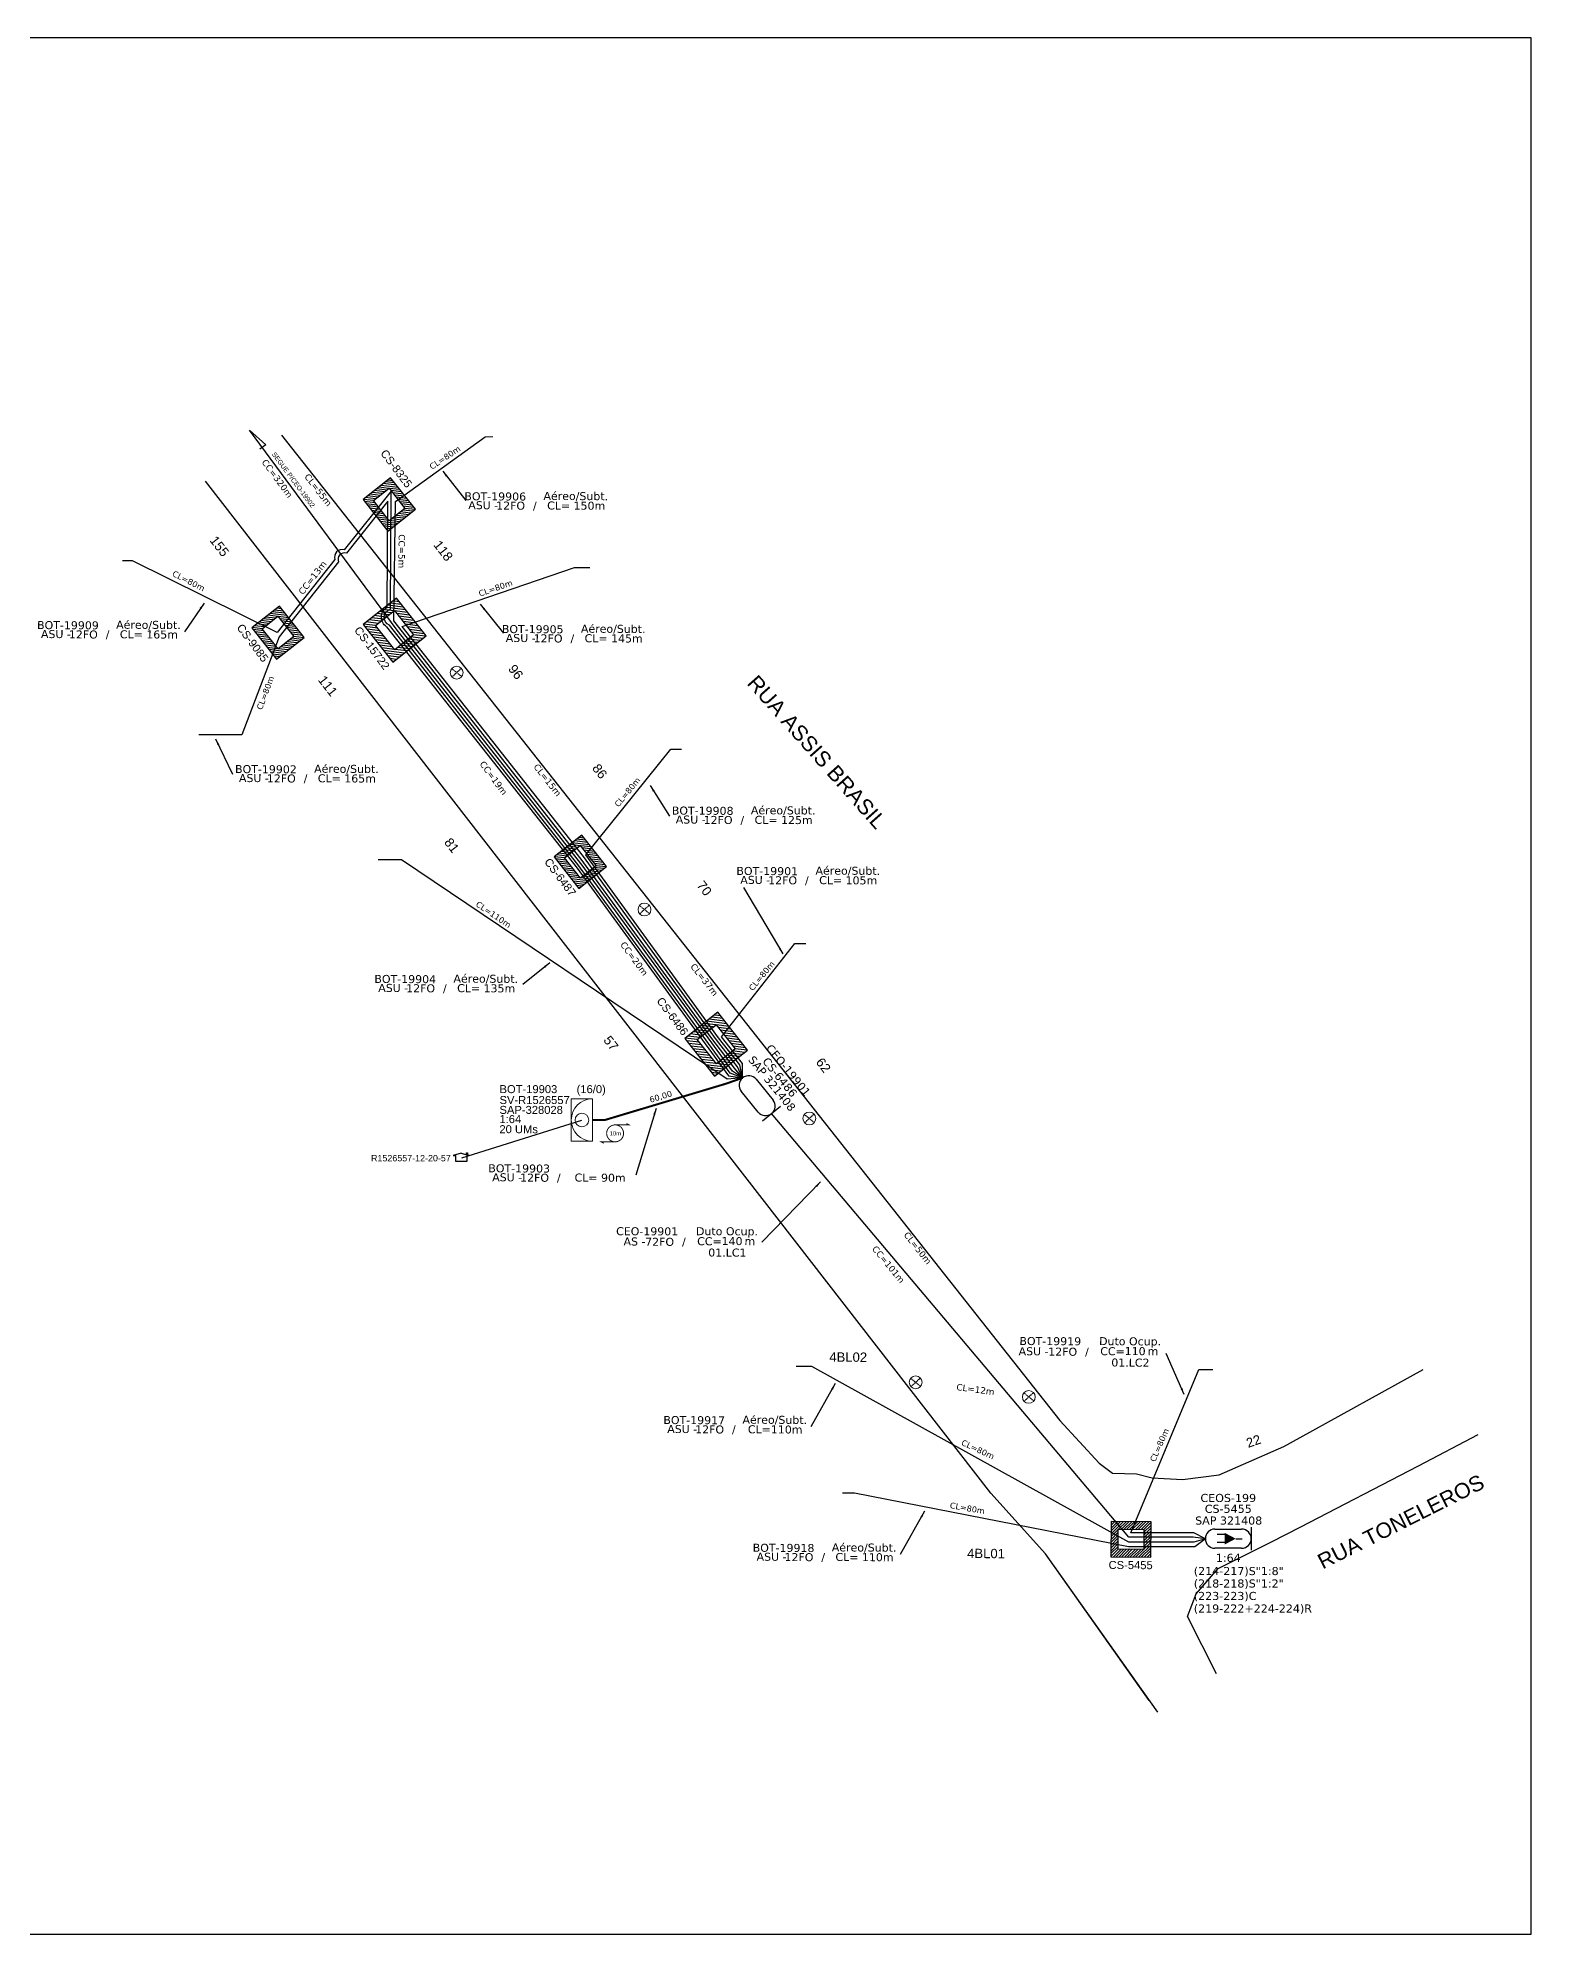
# Model space of a CAD drawing. Header units: metres. Extents: x -1286 to 455, y -500 to 94.
# Drawn here: x -913 to -445, y -500 to 94 of the extents above; entities that cross this region are included whole.
import ezdxf
from ezdxf.enums import TextEntityAlignment as Align

# ---------------------------------------------------------------- set-up
doc = ezdxf.new("R2010")
doc.units = ezdxf.units.M
doc.linetypes.add('PHANTOM2', pattern=[1.25, 0.625, -0.125, 0.125, -0.125, 0.125, -0.125])
for name, color, linetype in [('10.1-Caixas Subterrâneas', 5, 'Continuous'), ('20.4-CEOS', 1, 'Continuous'), ('20.5-CEO', 1, 'Continuous'), ('CAP a instalar', 1, 'Continuous'), ('DUVIDAS', 252, 'Continuous'), ('Folga', 1, 'Continuous'), ('label_cabos', 7, 'Continuous'), ('Legenda', 1, 'Continuous'), ('MUB', 252, 'Continuous'), ('surveys', 7, 'Continuous'), ('surveys legendas', 7, 'Continuous')]:
    doc.layers.add(name, color=color, linetype=linetype)
for name, color, linetype, lineweight in [('10.4-Postes', 1, 'Continuous', 0), ("20.0-LEGENDA DOS CDO'S", 1, 'Continuous', 0), ('20.1-CDO_INTERIOR', 1, 'Continuous', 0)]:
    doc.layers.add(name, color=color, linetype=linetype, lineweight=lineweight)
doc.layers.add('Comprimeto de lance', color=7, linetype='Continuous', true_color=0xf7f7f7)
doc.layers.add('DROP DE CLIENTE', color=140, linetype='Continuous', plot=False)
doc.layers.add('EXTRA', color=50, linetype='Continuous', plot=False)
doc.styles.add('ARIAL', font='arial.ttf')
doc.styles.add('siredit', font='verdana.ttf')
doc.linetypes.add('FENCELINE1', pattern='A,0.25,-0.1,[133,ltypeshp.shx,S=0.1,R=0,X=-0.1,Y=0],-0.1,1', length=1.45)
doc.dimstyles.new('CC', dxfattribs={"dimtxt": 0.8, "dimasz": 2, "dimexe": 0.18, "dimexo": 0.0625, "dimgap": 0.09, "dimtad": 0, "dimdec": 0, "dimrnd": 1, "dimzin": 0, "dimdsep": 46, "dimtxsty": 'siredit', "dimblk": 'NONE', "dimcen": 0, "dimse1": 1, "dimse2": 1, "dimsd1": 1, "dimsd2": 1, "dimclrt": 7, "dimadec": 0, "dimazin": 0, "dimtfac": 1, "dimtdec": 0, "dimtofl": 0, "dimtmove": 0, "dimatfit": 3, "dimfxl": 0, "dimtolj": 1, "dimtzin": 0, "dimarcsym": 0})

# ---------------------------------------------------------------- blocks, each defined once
blk = doc.blocks.new('*X14')
at = {"color": 0, "linetype": 'Continuous'}
for p, q in [((-1.25, 0.34099), (-0.49099, 1.1)), ((-1.25, 0.517767), (-0.667767, 1.1)), ((-1.25, 0.694544), (-0.844544, 1.1)), ((-1.25, 0.87132), (-1.02132, 1.1)), ((-1.25, 1.048097), (-1.198097, 1.1)), ((-0.789214, 0.625), (-0.314214, 1.1)), ((-0.612437, 0.625), (-0.137437, 1.1)), ((-0.43566, 0.625), (0.03934, 1.1)), ((-0.258883, 0.625), (0.216117, 1.1)), ((-0.082107, 0.625), (0.392893, 1.1)), ((0.09467, 0.625), (0.56967, 1.1)), ((0.271447, 0.625), (0.746447, 1.1)), ((0.448223, 0.625), (0.923223, 1.1)), ((0.625, 0.625), (1.1, 1.1)), ((0.801777, 0.625), (1.25, 1.073223)), ((-1.25, 0.164214), (-0.8035, 0.610714)), ((-1.25, -0.012563), (-0.8035, 0.433937)), ((-1.25, -0.18934), (-0.8035, 0.25716)), ((-1.25, -0.366117), (-0.8035, 0.080383)), ((0.8035, 0.449947), (1.25, 0.896447)), ((0.8035, 0.27317), (1.25, 0.71967)), ((0.8035, 0.096393), (1.25, 0.542893)), ((0.8035, -0.080383), (1.25, 0.366117)), ((0.8035, -0.25716), (1.25, 0.18934)), ((0.8035, -0.433937), (1.25, 0.012563)), ((-1.25, -0.542893), (-0.8035, -0.096393)), ((-1.25, -0.71967), (-0.8035, -0.27317)), ((-1.25, -0.896447), (-0.8035, -0.449947)), ((-1.25, -1.073223), (-0.801777, -0.625)), ((-1.1, -1.1), (-0.625, -0.625)), ((-0.923223, -1.1), (-0.448223, -0.625)), ((-0.746447, -1.1), (-0.271447, -0.625)), ((-0.56967, -1.1), (-0.09467, -0.625)), ((-0.392893, -1.1), (0.082107, -0.625)), ((-0.216117, -1.1), (0.258883, -0.625)), ((-0.03934, -1.1), (0.43566, -0.625)), ((0.137437, -1.1), (0.612437, -0.625)), ((0.314214, -1.1), (0.789214, -0.625)), ((0.49099, -1.1), (1.25, -0.34099)), ((0.667767, -1.1), (1.25, -0.517767)), ((0.8035, -0.610714), (1.25, -0.164214)), ((0.844544, -1.1), (1.25, -0.694544)), ((1.02132, -1.1), (1.25, -0.87132)), ((1.198097, -1.1), (1.25, -1.048097))]:
    blk.add_line(p, q, dxfattribs=at)
blk = doc.blocks.new('MANHOLE_MQ')
at = {"color": 0, "linetype": 'Continuous'}
for p, q in [((0.00000623, 0.00000569), (-0.00000627, 0.00000569)), ((-0.00000627, 0.00000569), (-0.00000627, -0.00000531)), ((0.00000623, -0.00000531), (0.00000623, 0.00000569)), ((-0.00000404, 0.00000331), (0.00000399, 0.00000331)), ((-0.00000404, -0.00000294), (-0.00000404, 0.00000331)), ((0.00000399, 0.00000331), (0.00000399, -0.00000294)), ((0.00000399, -0.00000294), (-0.00000404, -0.00000294)), ((0.00000399, -0.00000294), (0.00000399, -0.00000294)), ((-0.00000627, -0.00000531), (0.00000623, -0.00000531))]:
    blk.add_line(p, q, dxfattribs=at)
at = {"color": 0, "linetype": 'Continuous', "xscale": 5e-06, "yscale": 5e-06, "zscale": 1e-05}
blk.add_blockref('*X14', (-0.00000002, 0.00000019), dxfattribs=at)
blk = doc.blocks.new('_None')
blk = doc.blocks.new('LEGENDA DOS CABOS')
at = {"layer": 'EXTRA', "color": 0, "style": 'siredit'}
for tag, p in [('ID', (4.6, 0.97)), ('XX', (9.03, 0.97))]:
    blk.add_attdef(tag, text='', height=0.48, rotation=359.69, dxfattribs=at).set_placement(p, align=Align.MIDDLE_CENTER)
at = {"layer": 'Legenda', "color": 0, "style": 'siredit'}
for tag, p in [('TIPO_CABO', (1.31, 0)), ('CABO', (4.69, -0.05)), ('/', (6.81, -0.05)), ('METROS', (10.03, -0.05))]:
    blk.add_attdef(tag, text='', height=0.8, rotation=359.69, dxfattribs=at).set_placement(p, align=Align.MIDDLE_CENTER)
blk = doc.blocks.new('Inst CB DT OCUP CFOA-SM-ASU-120-S-12')
at = {"layer": 'label_cabos', "color": 0, "style": 'siredit'}
for tag, flags, p in [('ID_ATIVIDADE', 3, (1.31, 2.67)), ('FATOR', 1, (11.56, 2.55))]:
    blk.add_attdef(tag, text='', height=1, rotation=359.69, dxfattribs=dict(at, flags=flags)).set_placement(p, align=Align.MIDDLE_CENTER)
for tag, p in [('TIPO_CABO', (1.26, 0)), ('DESTINO_CABO', (3.13, 1.26)), ('CABO', (4.69, -0.05)), ('/', (7.71, -0.05)), ('LANCE', (10.91, 0)), ('TIPO_CABO', (13.11, 1.24)), ('UND', (15.96, 0)), ('FID', (13.15, -1.41))]:
    blk.add_attdef(tag, text='', height=1, rotation=359.69, dxfattribs=at).set_placement(p, align=Align.MIDDLE_CENTER)
blk.add_attdef('QTDE', (12.43, -0.47), '', height=1, rotation=359.69, dxfattribs=at)
blk = doc.blocks.new('Inst CB DT OCUP CFOA-SM-AS-80-TS-72')
at = {"layer": 'label_cabos', "color": 0, "style": 'siredit'}
for tag, flags, p in [('ID_ATIVIDADE', 3, (1.31, 2.67)), ('FATOR', 1, (11.56, 2.55))]:
    blk.add_attdef(tag, text='', height=1, rotation=359.69, dxfattribs=dict(at, flags=flags)).set_placement(p, align=Align.MIDDLE_CENTER)
for tag, p in [('TIPO_CABO', (1.76, 0)), ('DESTINO_CABO', (3.13, 1.26)), ('CABO', (4.69, -0.05)), ('/', (7.71, -0.05)), ('LANCE', (10.91, 0)), ('TIPO_CABO', (13.11, 1.24)), ('UND', (15.96, 0)), ('FID', (13.15, -1.41))]:
    blk.add_attdef(tag, text='', height=1, rotation=359.69, dxfattribs=at).set_placement(p, align=Align.MIDDLE_CENTER)
blk.add_attdef('QTDE', (12.43, -0.47), '', height=1, rotation=359.69, dxfattribs=at)
blk = doc.blocks.new('A$C07E14978')
at = {"layer": 'Folga', "color": 0, "const_width": 0.146}
blk.add_lwpolyline([(2.23, 2.92, 1.000012), (2.23, 0.28, 0.999978)], format="xyb", close=True, dxfattribs=at)
at = {"layer": 'Folga', "color": 0, "const_width": 0.137}
for points in [[(2.23, 2.92), (4.42, 2.92), (3.98, 3.13)], [(2.23, 0.28), (0.03, 0.28), (0.47, 0.06)]]:
    blk.add_lwpolyline(points, dxfattribs=at)
at = {"layer": 'Folga', "color": 0}
blk.add_text('10m', height=0.659, dxfattribs=at).set_placement((1.38, 1.27))

msp = doc.modelspace()

# ---------------------------------------------------------------- linework, layer by layer
msp.add_lwpolyline([(-1286.07, -499.81), (-445.07, -499.81), (-445.07, 94.19), (-1286.07, 94.19)], close=True)
at = {"layer": '10.4-Postes', "color": 1, "linetype": 'PHANTOM2'}
for points in [[(-783.24, -103.36), (-780.12, -105.89)], [(-780.21, -103.26), (-783.15, -105.99)], [(-724.42, -177.59), (-721.3, -180.12)], [(-721.39, -177.49), (-724.33, -180.21)], [(-672.79, -243.05), (-669.68, -245.58)], [(-669.76, -242.95), (-672.71, -245.68)], [(-639.47, -325.7), (-636.36, -328.23)], [(-636.44, -325.6), (-639.39, -328.33)], [(-604, -330.27), (-600.88, -332.8)], [(-600.97, -330.17), (-603.91, -332.9)]]:
    msp.add_lwpolyline(points, dxfattribs=at)
at = {"layer": '10.4-Postes', "color": 1}
for centre in [(-781.68, -104.63), (-722.86, -178.85), (-671.23, -244.31), (-637.91, -326.96), (-602.44, -331.53)]:
    msp.add_circle(centre, 2.01, dxfattribs=at)
at = {"layer": '20.1-CDO_INTERIOR', "color": 1, "lineweight": 18}
msp.add_lwpolyline([(-745.79, -251.45), (-745.8, -238.14), (-739.14, -238.13), (-739.13, -251.45)], close=True, dxfattribs=at)
msp.add_circle((-742.47, -244.79), 2.13, dxfattribs=at)
msp.add_arc((-739.14, -244.79), 6.66, 90.02759, 270.02759, dxfattribs=at)
at = {"layer": '20.4-CEOS', "color": 5}
for p, q in [((-544.13, -372.95), (-535.75, -372.95)), ((-535.75, -378.92), (-544.13, -378.92))]:
    msp.add_line(p, q, dxfattribs=at)
msp.add_lwpolyline([(-537.62, -375.94, 0, 3.69, 0), (-541.08, -375.94, 3.69, 3.69, 0)], format="xyseb", dxfattribs=at)
for points in [[(-532.76, -372.34), (-532.76, -379.54)], [(-540.93, -374.64), (-543.47, -374.64)], [(-540.93, -377.12), (-543.47, -377.12)], [(-537.62, -375.94), (-535.61, -375.94)]]:
    msp.add_lwpolyline(points, dxfattribs=at)
for centre, start, end in [((-544.13, -375.94), 90, 270), ((-535.75, -375.94), 270, 90)]:
    msp.add_arc(centre, 2.99, start, end, dxfattribs=at)
at = {"layer": '20.5-CEO', "color": 5}
for p, q in [((-687.24, -242.32), (-692.54, -235.79)), ((-687.88, -232.01), (-682.58, -238.54))]:
    msp.add_line(p, q, dxfattribs=at)
msp.add_lwpolyline([(-685.83, -245.04), (-680.21, -240.48)], dxfattribs=at)
for centre, start, end in [((-690.21, -233.9), 39.05657, 219.05657), ((-684.91, -240.43), 219.05657, 39.05657)]:
    msp.add_arc(centre, 3, start, end, dxfattribs=at)
at = {"layer": 'CAP a instalar', "color": 7, "linetype": 'FENCELINE1', "ltscale": 8}
for points in [[(-692.12, -231.55), (-695.24, -229.47), (-742.43, -164.97), (-800.35, -91.33), (-846.58, -28.65), (-841.5, -33.27), (-843.35, -34.62)], [(-692.1, -231.57), (-694.67, -228.57), (-701.76, -219.23), (-742.66, -163.06), (-801.39, -88.41), (-800.85, -50.98), (-772.82, -30.74), (-770.33, -30.67)], [(-819.87, -69.19), (-837.9, -92.08), (-883.32, -69.61), (-886.38, -69.61)], [(-818.7, -69.92), (-837.28, -93.42), (-849, -124.12), (-862.54, -124.12)], [(-692.1, -231.57), (-693.75, -228.11), (-700.34, -219.65), (-742.01, -162.28), (-798.83, -90.18), (-744.83, -71.73), (-740, -71.73)], [(-803.67, -90.26), (-743.91, -165.93), (-696.53, -230.93), (-692.1, -231.57)], [(-692.12, -231.56), (-695.98, -230.07), (-743.72, -164.75), (-802.72, -89.74)], [(-692.1, -231.54), (-696.93, -232), (-798.96, -163.31), (-806.33, -163.31)], [(-547.11, -375.94), (-550.7, -376.99), (-571.09, -376.99), (-670.43, -321.98), (-675.32, -321.98)], [(-547.11, -375.94), (-550.71, -374.07), (-570.46, -374.07), (-549.18, -322.99), (-544.73, -322.99)], [(-547.11, -375.94), (-550.4, -378.49), (-571.25, -378.49), (-657.1, -361.7), (-660.8, -361.7)]]:
    msp.add_lwpolyline(points, dxfattribs=at)
for points in [[(-802.72, -89.74, -0.726124), (-802.44, -84.77), (-802.24, -47.83), (-816.98, -66.13, 0.58724), (-819.87, -69.19)], [(-803.67, -90.26, -0.555049), (-803.53, -84.14), (-803.32, -50.9), (-816.23, -67.23, 0.659279), (-818.7, -69.92)]]:
    msp.add_lwpolyline(points, format="xyb", dxfattribs=at)
at = {"layer": 'CAP a instalar', "color": 7, "linetype": 'FENCELINE1', "ltscale": 5}
for points in [[(-692.1, -231.57), (-693.02, -227.48), (-699.65, -219.02), (-741.27, -161.72), (-714.56, -128.62), (-711.31, -128.63)], [(-692.1, -231.57), (-692.15, -227.08), (-698.72, -218.69), (-675.79, -189.45), (-672.27, -189.45)]]:
    msp.add_lwpolyline(points, dxfattribs=at)
at = {"layer": 'CAP a instalar', "color": 1, "linetype": 'FENCELINE1', "ltscale": 5, "const_width": 0.637}
msp.add_lwpolyline([(-692.1, -231.57), (-697.19, -233.37), (-735.28, -244.79), (-739.14, -244.79)], dxfattribs=at)
at = {"layer": 'CAP a instalar', "color": 5, "linetype": 'FENCELINE1', "ltscale": 8}
msp.add_lwpolyline([(-547.11, -375.94), (-550.9, -375.48), (-571.09, -375.48), (-683.02, -242.76), (-683.02, -242.76)], dxfattribs=at)
at = {"layer": 'DROP DE CLIENTE'}
msp.add_lwpolyline([(-780.05, -256.64), (-742.47, -244.79)], dxfattribs=at)
at = {"layer": 'DUVIDAS'}
for points in [[(-836.63, -30.2), (-592.75, -338.95), (-580.4, -352.31), (-576.2, -355.47), (-568.74, -355.66), (-563.82, -356.84), (-554.31, -357.39), (-542.84, -355.89), (-522.51, -347.06), (-517.42, -344.26)], [(-836.63, -30.2), (-592.75, -338.95), (-580.4, -352.31), (-576.2, -355.47), (-568.74, -355.66), (-563.82, -356.84), (-554.31, -357.39), (-542.84, -355.89), (-522.51, -347.06), (-517.42, -344.26)], [(-564.7, -426.6), (-597.18, -380.68), (-614.32, -361.66), (-860.45, -44.71)], [(-517.42, -344.26), (-478.83, -322.97)], [(-517.42, -372.33), (-480.31, -353.09), (-461.62, -343.35)]]:
    msp.add_lwpolyline(points, dxfattribs=at)
at = {"layer": 'MUB'}
for points in [[(-562.06, -430.33), (-597.18, -380.68), (-614.32, -361.66), (-860.45, -44.71)], [(-517.42, -344.26), (-478.83, -322.97)], [(-517.42, -372.33), (-480.31, -353.09), (-461.62, -343.35)], [(-543.59, -418.23), (-552.68, -400.36), (-550.01, -393.23), (-543.13, -385.31), (-526.19, -376.87), (-517.42, -372.33)]]:
    msp.add_lwpolyline(points, dxfattribs=at)
at = {"layer": 'surveys'}
for p, q in [((-780.26, -255.21), (-782.78, -255.94)), ((-780.26, -255.21), (-777.75, -255.94)), ((-778.58, -255.1), (-778.31, -255.1)), ((-778.58, -255.69), (-778.58, -255.1)), ((-778.31, -255.1), (-778.31, -255.76)), ((-782.78, -255.94), (-781.99, -255.94)), ((-781.99, -257.74), (-781.99, -255.95)), ((-778.54, -257.74), (-781.99, -257.74)), ((-777.75, -255.94), (-778.54, -255.94)), ((-778.54, -255.94), (-778.54, -257.74))]:
    msp.add_line(p, q, dxfattribs=at)

# ---------------------------------------------------------------- block references
at = {"layer": '10.1-Caixas Subterrâneas', "color": 30}
for p, xscale, yscale, zscale, rotation in [((-802.71, -51.83), 1001840.708994858, 1001840.708994856, 1001840.708994856, 128.2069484367488), ((-800.99, -91.17), 1202208.850793828, 1202208.850793828, 1202208.850793828, 128.2069484367488), ((-837.55, -91.96), 1001840.708994858, 1001840.708994856, 1001840.708994856, 128.2069484367488), ((-742.83, -163.77), 1001840.708994858, 1001840.708994856, 1001840.708994856, 128.2069484367488), ((-700.21, -220.88), 1202208.850793828, 1202208.850793828, 1202208.850793828, 128.2069484367488), ((-570.42, -375.95), 1001840.708994857, 1001840.708994856, 1001840.708994856, 179.6335152884047)]:
    msp.add_blockref('MANHOLE_MQ', p, dxfattribs=dict(at, xscale=xscale, yscale=yscale, zscale=zscale, rotation=rotation))
at = {"layer": 'Folga', "xscale": 2.006958307478562, "yscale": 2.006958307478562, "zscale": 2.006958307478562}
msp.add_blockref('A$C07E14978', (-736.53, -252.18), dxfattribs=at)
at = {"layer": 'label_cabos', "color": 0, "lineweight": 0}
ref = msp.add_blockref('LEGENDA DOS CABOS', (-780.25, -53.51), dxfattribs=dict(at, xscale=2.5062656641604, yscale=2.5062656641604, zscale=2.5062656641604))
ref.add_attrib('ID', 'BOT-19906', dxfattribs={"color": 0, "height": 2.506, "rotation": 359.69001, "style": 'siredit'}).set_placement((-769.62, -49.43), align=Align.MIDDLE_CENTER)
ref.add_attrib('CABO', '12FO', dxfattribs={"color": 0, "height": 2.506, "rotation": 359.69001, "style": 'siredit'}).set_placement((-764.8, -52.32), align=Align.MIDDLE_CENTER)
ref.add_attrib('METROS', 'CL= 150m', dxfattribs={"color": 0, "height": 2.506, "rotation": 359.69001, "style": 'siredit'}).set_placement((-744.26, -52.32), align=Align.MIDDLE_CENTER)
ref.add_attrib('XX', 'Aéreo/Subt.', dxfattribs={"color": 0, "height": 2.5063, "rotation": 359.69001, "style": 'siredit'}).set_placement((-744.39, -49.32), align=Align.MIDDLE_CENTER)
ref.add_attrib('/', '/', dxfattribs={"color": 0, "height": 2.51, "rotation": 359.69001, "style": 'siredit'}).set_placement((-757.21, -52.32), align=Align.MIDDLE_CENTER)
ref.add_attrib('TIPO_CABO', 'ASU -', dxfattribs={"color": 0, "height": 2.506, "rotation": 359.69001, "style": 'siredit'}).set_placement((-773.38, -52.2), align=Align.MIDDLE_CENTER)
ref = msp.add_blockref('LEGENDA DOS CABOS', (-914.13, -93.86), dxfattribs=dict(at, xscale=2.5062656641604, yscale=2.5062656641604, zscale=2.5062656641604))
ref.add_attrib('ID', 'BOT-19909', dxfattribs={"color": 0, "height": 2.506, "rotation": 359.69001, "style": 'siredit'}).set_placement((-903.5, -89.78), align=Align.MIDDLE_CENTER)
ref.add_attrib('CABO', '12FO', dxfattribs={"color": 0, "height": 2.506, "rotation": 359.69001, "style": 'siredit'}).set_placement((-898.68, -92.67), align=Align.MIDDLE_CENTER)
ref.add_attrib('METROS', 'CL= 165m', dxfattribs={"color": 0, "height": 2.506, "rotation": 359.69001, "style": 'siredit'}).set_placement((-878.14, -92.67), align=Align.MIDDLE_CENTER)
ref.add_attrib('XX', 'Aéreo/Subt.', dxfattribs={"color": 0, "height": 2.5063, "rotation": 359.69001, "style": 'siredit'}).set_placement((-878.27, -89.67), align=Align.MIDDLE_CENTER)
ref.add_attrib('/', '/', dxfattribs={"color": 0, "height": 2.51, "rotation": 359.69001, "style": 'siredit'}).set_placement((-891.09, -92.67), align=Align.MIDDLE_CENTER)
ref.add_attrib('TIPO_CABO', 'ASU -', dxfattribs={"color": 0, "height": 2.506, "rotation": 359.69001, "style": 'siredit'}).set_placement((-907.26, -92.56), align=Align.MIDDLE_CENTER)
ref = msp.add_blockref('LEGENDA DOS CABOS', (-768.51, -95.1), dxfattribs=dict(at, xscale=2.5062656641604, yscale=2.5062656641604, zscale=2.5062656641604))
ref.add_attrib('ID', 'BOT-19905', dxfattribs={"color": 0, "height": 2.506, "rotation": 359.69001, "style": 'siredit'}).set_placement((-757.88, -91.02), align=Align.MIDDLE_CENTER)
ref.add_attrib('CABO', '12FO', dxfattribs={"color": 0, "height": 2.506, "rotation": 359.69001, "style": 'siredit'}).set_placement((-753.06, -93.91), align=Align.MIDDLE_CENTER)
ref.add_attrib('METROS', 'CL= 145m', dxfattribs={"color": 0, "height": 2.506, "rotation": 359.69001, "style": 'siredit'}).set_placement((-732.52, -93.91), align=Align.MIDDLE_CENTER)
ref.add_attrib('XX', 'Aéreo/Subt.', dxfattribs={"color": 0, "height": 2.5063, "rotation": 359.69001, "style": 'siredit'}).set_placement((-732.65, -90.91), align=Align.MIDDLE_CENTER)
ref.add_attrib('/', '/', dxfattribs={"color": 0, "height": 2.51, "rotation": 359.69001, "style": 'siredit'}).set_placement((-745.47, -93.91), align=Align.MIDDLE_CENTER)
ref.add_attrib('TIPO_CABO', 'ASU -', dxfattribs={"color": 0, "height": 2.506, "rotation": 359.69001, "style": 'siredit'}).set_placement((-761.64, -93.79), align=Align.MIDDLE_CENTER)
ref = msp.add_blockref('LEGENDA DOS CABOS', (-852.1, -138.97), dxfattribs=dict(at, xscale=2.5062656641604, yscale=2.5062656641604, zscale=2.5062656641604))
ref.add_attrib('ID', 'BOT-19902', dxfattribs={"color": 0, "height": 2.506, "rotation": 359.69001, "style": 'siredit'}).set_placement((-841.47, -134.89), align=Align.MIDDLE_CENTER)
ref.add_attrib('CABO', '12FO', dxfattribs={"color": 0, "height": 2.506, "rotation": 359.69001, "style": 'siredit'}).set_placement((-836.65, -137.78), align=Align.MIDDLE_CENTER)
ref.add_attrib('METROS', 'CL= 165m', dxfattribs={"color": 0, "height": 2.506, "rotation": 359.69001, "style": 'siredit'}).set_placement((-816.11, -137.78), align=Align.MIDDLE_CENTER)
ref.add_attrib('XX', 'Aéreo/Subt.', dxfattribs={"color": 0, "height": 2.5063, "rotation": 359.69001, "style": 'siredit'}).set_placement((-816.24, -134.78), align=Align.MIDDLE_CENTER)
ref.add_attrib('/', '/', dxfattribs={"color": 0, "height": 2.51, "rotation": 359.69001, "style": 'siredit'}).set_placement((-829.06, -137.78), align=Align.MIDDLE_CENTER)
ref.add_attrib('TIPO_CABO', 'ASU -', dxfattribs={"color": 0, "height": 2.506, "rotation": 359.69001, "style": 'siredit'}).set_placement((-845.23, -137.67), align=Align.MIDDLE_CENTER)
ref = msp.add_blockref('LEGENDA DOS CABOS', (-715.25, -151.98), dxfattribs=dict(at, xscale=2.5062656641604, yscale=2.5062656641604, zscale=2.5062656641604))
ref.add_attrib('ID', 'BOT-19908', dxfattribs={"color": 0, "height": 2.506, "rotation": 359.69001, "style": 'siredit'}).set_placement((-704.62, -147.89), align=Align.MIDDLE_CENTER)
ref.add_attrib('CABO', '12FO', dxfattribs={"color": 0, "height": 2.506, "rotation": 359.69001, "style": 'siredit'}).set_placement((-699.8, -150.79), align=Align.MIDDLE_CENTER)
ref.add_attrib('METROS', 'CL= 125m', dxfattribs={"color": 0, "height": 2.506, "rotation": 359.69001, "style": 'siredit'}).set_placement((-679.26, -150.79), align=Align.MIDDLE_CENTER)
ref.add_attrib('XX', 'Aéreo/Subt.', dxfattribs={"color": 0, "height": 2.5063, "rotation": 359.69001, "style": 'siredit'}).set_placement((-679.39, -147.78), align=Align.MIDDLE_CENTER)
ref.add_attrib('/', '/', dxfattribs={"color": 0, "height": 2.51, "rotation": 359.69001, "style": 'siredit'}).set_placement((-692.21, -150.79), align=Align.MIDDLE_CENTER)
ref.add_attrib('TIPO_CABO', 'ASU -', dxfattribs={"color": 0, "height": 2.506, "rotation": 359.69001, "style": 'siredit'}).set_placement((-708.38, -150.67), align=Align.MIDDLE_CENTER)
ref = msp.add_blockref('LEGENDA DOS CABOS', (-695.01, -170.88), dxfattribs=dict(at, xscale=2.5062656641604, yscale=2.5062656641604, zscale=2.5062656641604))
ref.add_attrib('ID', 'BOT-19901', dxfattribs={"color": 0, "height": 2.506, "rotation": 359.69001, "style": 'siredit'}).set_placement((-684.39, -166.8), align=Align.MIDDLE_CENTER)
ref.add_attrib('CABO', '12FO', dxfattribs={"color": 0, "height": 2.506, "rotation": 359.69001, "style": 'siredit'}).set_placement((-679.57, -169.69), align=Align.MIDDLE_CENTER)
ref.add_attrib('METROS', 'CL= 105m', dxfattribs={"color": 0, "height": 2.506, "rotation": 359.69001, "style": 'siredit'}).set_placement((-659.03, -169.69), align=Align.MIDDLE_CENTER)
ref.add_attrib('XX', 'Aéreo/Subt.', dxfattribs={"color": 0, "height": 2.5063, "rotation": 359.69001, "style": 'siredit'}).set_placement((-659.15, -166.69), align=Align.MIDDLE_CENTER)
ref.add_attrib('/', '/', dxfattribs={"color": 0, "height": 2.51, "rotation": 359.69001, "style": 'siredit'}).set_placement((-671.98, -169.69), align=Align.MIDDLE_CENTER)
ref.add_attrib('TIPO_CABO', 'ASU -', dxfattribs={"color": 0, "height": 2.506, "rotation": 359.69001, "style": 'siredit'}).set_placement((-688.15, -169.57), align=Align.MIDDLE_CENTER)
ref = msp.add_blockref('LEGENDA DOS CABOS', (-808.45, -204.71), dxfattribs=dict(at, xscale=2.5062656641604, yscale=2.5062656641604, zscale=2.5062656641604))
ref.add_attrib('ID', 'BOT-19904', dxfattribs={"color": 0, "height": 2.506, "rotation": 359.69001, "style": 'siredit'}).set_placement((-797.82, -200.63), align=Align.MIDDLE_CENTER)
ref.add_attrib('CABO', '12FO', dxfattribs={"color": 0, "height": 2.506, "rotation": 359.69001, "style": 'siredit'}).set_placement((-793, -203.52), align=Align.MIDDLE_CENTER)
ref.add_attrib('METROS', 'CL= 135m', dxfattribs={"color": 0, "height": 2.506, "rotation": 359.69001, "style": 'siredit'}).set_placement((-772.46, -203.52), align=Align.MIDDLE_CENTER)
ref.add_attrib('XX', 'Aéreo/Subt.', dxfattribs={"color": 0, "height": 2.5063, "rotation": 359.69001, "style": 'siredit'}).set_placement((-772.59, -200.52), align=Align.MIDDLE_CENTER)
ref.add_attrib('/', '/', dxfattribs={"color": 0, "height": 2.51, "rotation": 359.69001, "style": 'siredit'}).set_placement((-785.41, -203.52), align=Align.MIDDLE_CENTER)
ref.add_attrib('TIPO_CABO', 'ASU -', dxfattribs={"color": 0, "height": 2.506, "rotation": 359.69001, "style": 'siredit'}).set_placement((-801.58, -203.41), align=Align.MIDDLE_CENTER)
at = {"layer": 'label_cabos'}
ref = msp.add_blockref('Inst CB DT OCUP CFOA-SM-AS-80-TS-72', (-729.85, -282.84), dxfattribs=dict(at, xscale=2.506265664160404, yscale=2.506265664160404, zscale=2.506265664160404, rotation=0.1315642785740551))
ref.add_attrib('DESTINO_CABO', 'CEO-19901', dxfattribs={"color": 0, "height": 2.506, "rotation": 359.82157, "style": 'siredit'}).set_placement((-722.01, -279.65), align=Align.MIDDLE_CENTER)
ref.add_attrib('CABO', '72FO', dxfattribs={"color": 0, "height": 2.506, "rotation": 359.82157, "style": 'siredit'}).set_placement((-718.11, -282.94), align=Align.MIDDLE_CENTER)
ref.add_attrib('TIPO_CABO', 'Duto Ocup.', dxfattribs={"color": 0, "height": 2.506, "rotation": 359.82157, "style": 'siredit'}).set_placement((-697.01, -279.64), align=Align.MIDDLE_CENTER)
ref.add_attrib('/', '/', dxfattribs={"color": 0, "height": 2.51, "rotation": 359.82157, "style": 'siredit'}).set_placement((-710.52, -282.92), align=Align.MIDDLE_CENTER)
ref.add_attrib('TIPO_CABO', 'AS - ', dxfattribs={"color": 0, "height": 2.506, "rotation": 359.82157, "style": 'siredit'}).set_placement((-725.44, -282.84), align=Align.MIDDLE_CENTER)
ref.add_attrib('FID', '01.LC1', dxfattribs={"color": 0, "height": 2.506, "rotation": 359.82157, "style": 'siredit'}).set_placement((-696.89, -286.31), align=Align.MIDDLE_CENTER)
ref.add_attrib('LANCE', 'CC=', dxfattribs={"color": 0, "height": 2.506, "rotation": 359.82157, "style": 'siredit'}).set_placement((-702.51, -282.77), align=Align.MIDDLE_CENTER)
ref.add_attrib('QTDE', '140', (-698.7, -283.95), dxfattribs={"color": 0, "height": 2.506, "rotation": 359.82157, "style": 'siredit'})
ref.add_attrib('UND', 'm', dxfattribs={"color": 0, "height": 2.51, "rotation": 359.82157, "style": 'siredit'}).set_placement((-689.84, -282.74), align=Align.MIDDLE_CENTER)
at = {"layer": 'label_cabos', "color": 0, "lineweight": 0}
ref = msp.add_blockref('Inst CB DT OCUP CFOA-SM-ASU-120-S-12', (-603.56, -317.23), dxfattribs=dict(at, xscale=2.5062656641604, yscale=2.5062656641604, zscale=2.5062656641604))
ref.add_attrib('DESTINO_CABO', 'BOT-19919', dxfattribs={"color": 0, "height": 2.506, "rotation": 359.69001, "style": 'siredit'}).set_placement((-595.71, -314.06), align=Align.MIDDLE_CENTER)
ref.add_attrib('CABO', '12FO', dxfattribs={"color": 0, "height": 2.506, "rotation": 359.69001, "style": 'siredit'}).set_placement((-591.82, -317.36), align=Align.MIDDLE_CENTER)
ref.add_attrib('TIPO_CABO', 'Duto Ocup.', dxfattribs={"color": 0, "height": 2.506, "rotation": 359.69001, "style": 'siredit'}).set_placement((-570.71, -314.11), align=Align.MIDDLE_CENTER)
ref.add_attrib('/', '/', dxfattribs={"color": 0, "height": 2.51, "rotation": 359.69001, "style": 'siredit'}).set_placement((-584.23, -317.36), align=Align.MIDDLE_CENTER)
ref.add_attrib('TIPO_CABO', 'ASU - ', dxfattribs={"color": 0, "height": 2.506, "rotation": 359.69001, "style": 'siredit'}).set_placement((-600.4, -317.24), align=Align.MIDDLE_CENTER)
ref.add_attrib('FID', '01.LC2', dxfattribs={"color": 0, "height": 2.506, "rotation": 359.69001, "style": 'siredit'}).set_placement((-570.61, -320.77), align=Align.MIDDLE_CENTER)
ref.add_attrib('LANCE', 'CC=', dxfattribs={"color": 0, "height": 2.506, "rotation": 359.69001, "style": 'siredit'}).set_placement((-576.22, -317.22), align=Align.MIDDLE_CENTER)
ref.add_attrib('QTDE', '110', (-572.41, -318.42), dxfattribs={"color": 0, "height": 2.506, "rotation": 359.69001, "style": 'siredit'})
ref.add_attrib('UND', 'm', dxfattribs={"color": 0, "height": 2.51, "rotation": 359.69001, "style": 'siredit'}).set_placement((-563.55, -317.22), align=Align.MIDDLE_CENTER)
ref = msp.add_blockref('LEGENDA DOS CABOS', (-717.9, -342.9), dxfattribs=dict(at, xscale=2.5062656641604, yscale=2.5062656641604, zscale=2.5062656641604))
ref.add_attrib('ID', 'BOT-19917', dxfattribs={"color": 0, "height": 2.506, "rotation": 359.69001, "style": 'siredit'}).set_placement((-707.27, -338.81), align=Align.MIDDLE_CENTER)
ref.add_attrib('CABO', '12FO', dxfattribs={"color": 0, "height": 2.506, "rotation": 359.69001, "style": 'siredit'}).set_placement((-702.45, -341.71), align=Align.MIDDLE_CENTER)
ref.add_attrib('METROS', 'CL=110m', dxfattribs={"color": 0, "height": 2.506, "rotation": 359.69001, "style": 'siredit'}).set_placement((-681.91, -341.71), align=Align.MIDDLE_CENTER)
ref.add_attrib('XX', 'Aéreo/Subt.', dxfattribs={"color": 0, "height": 2.5063, "rotation": 359.69001, "style": 'siredit'}).set_placement((-682.04, -338.7), align=Align.MIDDLE_CENTER)
ref.add_attrib('/', '/', dxfattribs={"color": 0, "height": 2.51, "rotation": 359.69001, "style": 'siredit'}).set_placement((-694.86, -341.71), align=Align.MIDDLE_CENTER)
ref.add_attrib('TIPO_CABO', 'ASU -', dxfattribs={"color": 0, "height": 2.506, "rotation": 359.69001, "style": 'siredit'}).set_placement((-711.03, -341.59), align=Align.MIDDLE_CENTER)
ref = msp.add_blockref('LEGENDA DOS CABOS', (-689.91, -382.91), dxfattribs=dict(at, xscale=2.5062656641604, yscale=2.5062656641604, zscale=2.5062656641604))
ref.add_attrib('ID', 'BOT-19918', dxfattribs={"color": 0, "height": 2.506, "rotation": 359.69001, "style": 'siredit'}).set_placement((-679.28, -378.82), align=Align.MIDDLE_CENTER)
ref.add_attrib('CABO', '12FO', dxfattribs={"color": 0, "height": 2.506, "rotation": 359.69001, "style": 'siredit'}).set_placement((-674.46, -381.72), align=Align.MIDDLE_CENTER)
ref.add_attrib('METROS', 'CL= 110m', dxfattribs={"color": 0, "height": 2.506, "rotation": 359.69001, "style": 'siredit'}).set_placement((-653.92, -381.72), align=Align.MIDDLE_CENTER)
ref.add_attrib('XX', 'Aéreo/Subt.', dxfattribs={"color": 0, "height": 2.5063, "rotation": 359.69001, "style": 'siredit'}).set_placement((-654.05, -378.71), align=Align.MIDDLE_CENTER)
ref.add_attrib('/', '/', dxfattribs={"color": 0, "height": 2.51, "rotation": 359.69001, "style": 'siredit'}).set_placement((-666.87, -381.72), align=Align.MIDDLE_CENTER)
ref.add_attrib('TIPO_CABO', 'ASU -', dxfattribs={"color": 0, "height": 2.506, "rotation": 359.69001, "style": 'siredit'}).set_placement((-683.04, -381.6), align=Align.MIDDLE_CENTER)

# ---------------------------------------------------------------- texts
at = {"style": 'ARIAL'}
msp.add_text('SEGUE P/CEO-19902', height=1.5, rotation=306.50503, dxfattribs=at).set_placement((-839.69, -36.27))
at = {"layer": '10.1-Caixas Subterrâneas', "color": 30, "style": 'ARIAL'}
for s, rotation, p in [('CS-8325', 306.84001, (-805.74, -35.94)), ('CS-9085', 306.84001, (-850.77, -90.56)), ('CS-15722', 306.84001, (-813.95, -91.38)), ('CS-6487', 306.84001, (-754.41, -163.94)), ('CS-6486', 306.84001, (-719.22, -207.51)), ('CS-5455', 359.63352, (-577.45, -385.42))]:
    msp.add_text(s, height=2.506, rotation=rotation, dxfattribs=at).set_placement(p)
at = {"layer": "20.0-LEGENDA DOS CDO'S", "color": 1, "lineweight": 0, "style": 'ARIAL'}
for s, height, p in [('SV-R1526557', 2.5063, (-768.27, -239.78)), ('BOT-19903', 2.506, (-768.28, -236.36)), ('(16/0)', 2.506, (-744.12, -236.37)), ('SAP-328028', 2.506, (-768.28, -242.87)), ('1:64', 2.506, (-768.3, -245.75)), ('20 UMs', 2.506, (-768.31, -248.92))]:
    msp.add_text(s, height=height, rotation=359.97241, dxfattribs=at).set_placement(p)
at = {"layer": '20.4-CEOS', "color": 5, "style": 'siredit'}
msp.add_text('CEO-19901', height=2.531, rotation=309.05657, dxfattribs=at).set_placement((-676.8, -228.39), align=Align.TOP_CENTER)
for s, p in [('CEOS-199', (-539.94, -361.92)), ('CS-5455', (-539.94, -365.31)), ('SAP 321408', (-539.81, -368.99)), ('1:64', (-539.94, -380.67))]:
    msp.add_text(s, height=2.531, dxfattribs=at).set_placement(p, align=Align.TOP_CENTER)
for s, height, p in [('(214-217)S"1:8"', 2.5305, (-550.75, -387.34)), ('(218-218)S"1:2"', 2.5305, (-550.75, -391.24)), ('(223-223)C', 2.531, (-550.75, -395.15)), ('(219-222+224-224)R', 2.5305, (-550.75, -399.07))]:
    msp.add_text(s, height=height, dxfattribs=at).set_placement(p)
at = {"layer": '20.5-CEO', "color": 5, "style": 'siredit'}
for s, p in [('SAP 321408', (-681.9, -232.57)), ('CS-6486', (-679.45, -230.58))]:
    msp.add_text(s, height=2.541, rotation=309.05657, dxfattribs=at).set_placement(p, align=Align.TOP_CENTER)
at = {"layer": 'Comprimeto de lance', "ltscale": 0.5, "attachment_point": 5, "style": 'siredit'}
for s, insert, char_height, width, rotation in [('\\A1;CL=80m', (-785.38, -37.29), 1.857, 22.2784, 34.01562), ('\\A1;CC=320m', (-837.92, -43.83), 2.0177, 24.2098, 306.49365), ('\\A1;CL=55m', (-825.1, -47.42), 2.018, 24.2098, 307.73409), ('\\A1;CC=5m', (-798.94, -66.62), 2.018, 24.2098, 269.45307), ('\\A1;CC=13m', (-826.87, -74.91), 2.018, 24.2098, 52.40475), ('\\A1;CL=80m', (-865.7, -75.93), 1.857, 22.2784, 332.92481), ('\\A1;CL=80m', (-769.52, -78.18), 1.857, 22.2784, 19.11297), ('\\A1;CL=80m', (-841.64, -110.98), 1.857, 22.2784, 69.51432), ('\\A1;CC=19m', (-770.16, -137.65), 2.018, 24.2098, 306.49365), ('\\A1;CL=15m', (-753.26, -138.29), 2.018, 24.2098, 308.27122), ('\\A1;CL=80m', (-728.21, -142.07), 1.857, 22.2784, 50.66009), ('\\A1;CL=110m', (-770.17, -180.43), 1.8568, 22.2784, 325.87702), ('\\A1;CC=20m', (-726.1, -194.25), 2.018, 24.2098, 306.49365), ('\\A1;CL=37m', (-704.12, -200.83), 2.018, 24.2098, 308.27122), ('\\A1;CL=80m', (-686.14, -199.64), 1.857, 22.2784, 50.66009), ('\\A1;60,00', (-717.73, -237.59), 1.857, 22.2784, 16.86545), ('\\A1;CC=101m', (-646.45, -290.03), 2.0177, 24.2098, 309.5932), ('\\A1;CL=50m', (-637.27, -284.91), 2.018, 24.2098, 308.27122), ('\\A1;CL=12m', (-619.15, -329.2), 2.018, 24.2098, 352.2296), ('\\A1;CL=80m', (-561.5, -346.63), 1.857, 22.2784, 66.37655), ('\\A1;CL=80m', (-618.39, -348.01), 1.857, 22.2784, 334.85578), ('\\A1;CL=80m', (-621.69, -366.4), 1.857, 22.2784, 349.98398)]:
    msp.add_mtext(s, dxfattribs=dict(at, insert=insert, char_height=char_height, width=width, rotation=rotation))
at = {"layer": 'label_cabos', "color": 0, "style": 'siredit'}
for s, height, p in [('BOT-19903', 2.506, (-762.12, -259.95)), ('ASU -', 2.506, (-765.88, -262.73)), ('12FO', 2.506, (-757.3, -262.85)), ('/', 2.51, (-749.71, -262.85)), ('CL= 90m', 2.506, (-736.76, -262.85))]:
    msp.add_text(s, height=height, rotation=359.69001, dxfattribs=at).set_placement(p, align=Align.MIDDLE_CENTER)
at = {"layer": 'surveys', "style": 'ARIAL'}
for s, rotation, p in [('155', 307.83181, (-856.01, -65.04)), ('118', 307.83181, (-785.9, -66.45)), ('111', 307.83181, (-822.05, -108.77)), ('96', 307.83181, (-763.17, -104.41)), ('86', 307.83181, (-736.87, -135.53)), ('81', 307.83181, (-783.24, -158.74)), ('70', 307.83181, (-704.09, -172.2)), ('57', 307.83181, (-733.34, -220.73)), ('62', 307.83181, (-666.8, -227.62)), ('4BL02', 359.62775, (-659.02, -319.06)), ('22', 19.39686, (-532.03, -345.38)), ('4BL01', 359.62775, (-615.84, -380.58))]:
    msp.add_text(s, height=2.932, rotation=rotation, dxfattribs=at).set_placement(p, align=Align.MIDDLE_CENTER)
at = {"layer": 'surveys', "color": 5, "style": 'ARIAL'}
for s, rotation, p in [('RUA ASSIS BRASIL', 311.53316, (-690.99, -108.11)), ('RUA TONELEROS', 26.74077, (-510.38, -385.63))]:
    msp.add_text(s, height=4.7932, rotation=rotation, dxfattribs=at).set_placement(p)
at = {"layer": 'surveys legendas', "color": 0, "style": 'ARIAL'}
msp.add_text('R1526557-12-20-57', height=2, dxfattribs=at).set_placement((-808.54, -257.74))

# ---------------------------------------------------------------- leaders
at = {"layer": 'label_cabos'}
for points in [[(-786.04, -41.57), (-778.78, -50.7)], [(-860.8, -82.87), (-866.94, -91.87)], [(-774.3, -83.16), (-767.04, -92.29)], [(-857.22, -125.4), (-851.99, -136.42)], [(-721.04, -140.03), (-715.06, -149.58)], [(-679.45, -192.78), (-691.73, -171.92)], [(-752.54, -195.53), (-760.95, -202.37)], [(-719.2, -241.17), (-725.57, -262.05)], [(-667.66, -264.18), (-686.09, -283.04)], [(-553.78, -330.75), (-559.37, -317.96)], [(-663.08, -327.36), (-670.71, -340.91)], [(-635.09, -367.37), (-642.73, -380.92)]]:
    msp.add_leader(points, dimstyle='CC', override={"dimasz": 2, "dimgap": 0.09, "dimtad": 0}, dxfattribs=at)

doc.saveas('drawing.dxf')
